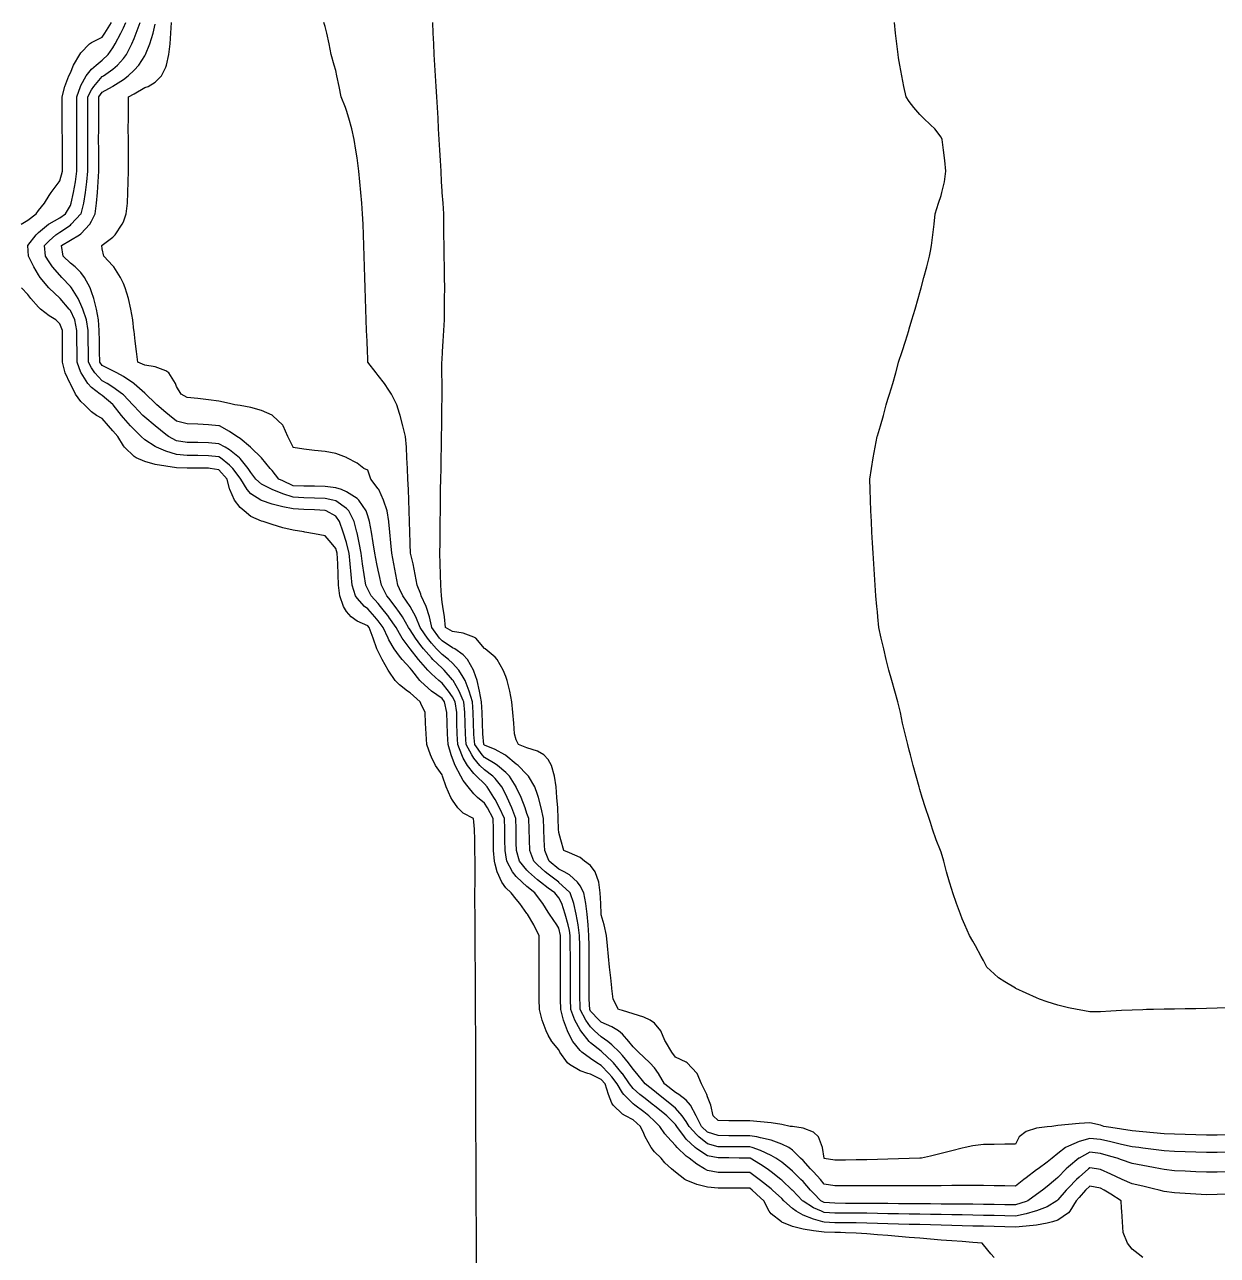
# Model space of a CAD drawing. Header units: inches. Extents: x -13671948.9 to -13671906.2, y 5686257.7 to 5686300.4.
# Drawn here: x -13671918.854 to -13671914.17, y 5686281.465 to 5686286.3 of the extents above; entities that cross this region are included whole.
import ezdxf

# ---------------------------------------------------------------- set-up
doc = ezdxf.new("R2010")
doc.units = ezdxf.units.IN
doc.header["$MEASUREMENT"] = 0

msp = doc.modelspace()

# ---------------------------------------------------------------- linework, layer by layer
for points in [[(-13671918.8678, 5686285.5159), (-13671918.8409, 5686285.5325), (-13671918.8084, 5686285.5576), (-13671918.7992, 5686285.5704), (-13671918.775, 5686285.5993), (-13671918.7575, 5686285.6291), (-13671918.7498, 5686285.6409), (-13671918.7182, 5686285.6826), (-13671918.7158, 5686285.686), (-13671918.7051, 5686285.7243), (-13671918.7052, 5686285.766), (-13671918.7054, 5686285.8077), (-13671918.7055, 5686285.8494), (-13671918.7057, 5686285.8911), (-13671918.7059, 5686285.9328), (-13671918.7061, 5686285.9745), (-13671918.7062, 5686286.0162), (-13671918.6958, 5686286.0579), (-13671918.6799, 5686286.0996), (-13671918.6741, 5686286.1108), (-13671918.6619, 5686286.1413), (-13671918.6371, 5686286.183), (-13671918.6324, 5686286.1901), (-13671918.5989, 5686286.2247), (-13671918.5907, 5686286.2304), (-13671918.549, 5686286.251), (-13671918.5386, 5686286.2664), (-13671918.5126, 5686286.3081)], [(-13671915.0465, 5686281.4563), (-13671915.0596, 5686281.4713), (-13671915.0882, 5686281.506), (-13671915.094, 5686281.513), (-13671915.1299, 5686281.5159), (-13671915.1716, 5686281.5189), (-13671915.2133, 5686281.5219), (-13671915.255, 5686281.5248), (-13671915.2967, 5686281.5284), (-13671915.3384, 5686281.532), (-13671915.3801, 5686281.5355), (-13671915.4218, 5686281.539), (-13671915.4635, 5686281.5426), (-13671915.5052, 5686281.5462), (-13671915.5469, 5686281.5497), (-13671915.5886, 5686281.552), (-13671915.6303, 5686281.5538), (-13671915.6499, 5686281.5547), (-13671915.672, 5686281.5551), (-13671915.7137, 5686281.5563), (-13671915.7554, 5686281.5612), (-13671915.7971, 5686281.5681), (-13671915.8387, 5686281.5787), (-13671915.8804, 5686281.5956), (-13671915.882, 5686281.5964), (-13671915.9221, 5686281.628), (-13671915.9299, 5686281.6381), (-13671915.951, 5686281.6798), (-13671915.9638, 5686281.6916), (-13671915.9963, 5686281.7215), (-13671916.0055, 5686281.7286), (-13671916.0472, 5686281.7292), (-13671916.0889, 5686281.7292), (-13671916.1306, 5686281.7292), (-13671916.1723, 5686281.7324), (-13671916.214, 5686281.7431), (-13671916.2557, 5686281.7601), (-13671916.2612, 5686281.7632), (-13671916.2974, 5686281.792), (-13671916.313, 5686281.8049), (-13671916.3391, 5686281.8288), (-13671916.3547, 5686281.8466), (-13671916.3808, 5686281.8714), (-13671916.3939, 5686281.8883), (-13671916.417, 5686281.93), (-13671916.4225, 5686281.9433), (-13671916.4346, 5686281.9717), (-13671916.4642, 5686281.9978), (-13671916.4945, 5686282.0134), (-13671916.5059, 5686282.0195), (-13671916.5427, 5686282.055), (-13671916.5476, 5686282.0632), (-13671916.5614, 5686282.0967), (-13671916.574, 5686282.1384), (-13671916.5893, 5686282.1562), (-13671916.631, 5686282.1772), (-13671916.6424, 5686282.1801), (-13671916.6727, 5686282.1904), (-13671916.7144, 5686282.2151), (-13671916.7221, 5686282.2218), (-13671916.7521, 5686282.2635), (-13671916.7561, 5686282.2722), (-13671916.7833, 5686282.3052), (-13671916.7978, 5686282.3298), (-13671916.8059, 5686282.3469), (-13671916.8213, 5686282.3886), (-13671916.8324, 5686282.4303), (-13671916.8331, 5686282.472), (-13671916.8332, 5686282.5137), (-13671916.8333, 5686282.5554), (-13671916.8334, 5686282.5971), (-13671916.8335, 5686282.6388), (-13671916.8336, 5686282.6805), (-13671916.8337, 5686282.7222), (-13671916.8395, 5686282.7333), (-13671916.8547, 5686282.7639), (-13671916.8794, 5686282.8056), (-13671916.8812, 5686282.8087), (-13671916.9093, 5686282.8473), (-13671916.9229, 5686282.865), (-13671916.9433, 5686282.889), (-13671916.9646, 5686282.9087), (-13671916.9802, 5686282.9307), (-13671916.9983, 5686282.9724), (-13671917.0063, 5686283.0014), (-13671917.009, 5686283.0141), (-13671917.0123, 5686283.0558), (-13671917.0126, 5686283.0975), (-13671917.0129, 5686283.1392), (-13671917.014, 5686283.1809), (-13671917.0366, 5686283.2226), (-13671917.0479, 5686283.2414), (-13671917.0757, 5686283.2642), (-13671917.0896, 5686283.2785), (-13671917.1121, 5686283.3059), (-13671917.1313, 5686283.3312), (-13671917.141, 5686283.3476), (-13671917.163, 5686283.3893), (-13671917.173, 5686283.4176), (-13671917.1782, 5686283.431), (-13671917.1911, 5686283.4727), (-13671917.1933, 5686283.5144), (-13671917.1942, 5686283.5561), (-13671917.1952, 5686283.5978), (-13671917.2046, 5686283.6395), (-13671917.2147, 5686283.6532), (-13671917.2564, 5686283.6811), (-13671917.2565, 5686283.6812), (-13671917.2981, 5686283.7193), (-13671917.3014, 5686283.7229), (-13671917.3335, 5686283.7646), (-13671917.3398, 5686283.7724), (-13671917.3711, 5686283.8063), (-13671917.3815, 5686283.819), (-13671917.4031, 5686283.848), (-13671917.4232, 5686283.8835), (-13671917.4262, 5686283.8897), (-13671917.4453, 5686283.9314), (-13671917.4649, 5686283.9578), (-13671917.4783, 5686283.9731), (-13671917.5066, 5686284.0046), (-13671917.5191, 5686284.0148), (-13671917.5483, 5686284.0473), (-13671917.5545, 5686284.0565), (-13671917.5676, 5686284.0982), (-13671917.5718, 5686284.1399), (-13671917.5757, 5686284.1816), (-13671917.5792, 5686284.2233), (-13671917.5899, 5686284.265), (-13671917.59, 5686284.2653), (-13671917.6025, 5686284.3067), (-13671917.6172, 5686284.3484), (-13671917.6317, 5686284.3693), (-13671917.6694, 5686284.3901), (-13671917.6734, 5686284.3913), (-13671917.7151, 5686284.3934), (-13671917.7568, 5686284.3956), (-13671917.7985, 5686284.3977), (-13671917.8402, 5686284.4062), (-13671917.8819, 5686284.4167), (-13671917.9236, 5686284.4303), (-13671917.9264, 5686284.4318), (-13671917.9653, 5686284.4565), (-13671917.9797, 5686284.4734), (-13671918.0045, 5686284.5151), (-13671918.007, 5686284.5188), (-13671918.0355, 5686284.5568), (-13671918.0487, 5686284.5699), (-13671918.0848, 5686284.5985), (-13671918.0904, 5686284.6022), (-13671918.1321, 5686284.6065), (-13671918.1738, 5686284.6071), (-13671918.2155, 5686284.6076), (-13671918.2571, 5686284.6112), (-13671918.2988, 5686284.6246), (-13671918.3354, 5686284.6402), (-13671918.3405, 5686284.643), (-13671918.3822, 5686284.6694), (-13671918.3961, 5686284.6819), (-13671918.4239, 5686284.7091), (-13671918.4373, 5686284.7236), (-13671918.4656, 5686284.7561), (-13671918.4733, 5686284.7653), (-13671918.506, 5686284.807), (-13671918.5073, 5686284.8083), (-13671918.549, 5686284.8433), (-13671918.5567, 5686284.8487), (-13671918.5907, 5686284.8749), (-13671918.605, 5686284.8904), (-13671918.6317, 5686284.9321), (-13671918.6324, 5686284.9337), (-13671918.6476, 5686284.9738), (-13671918.6478, 5686285.0155), (-13671918.648, 5686285.0572), (-13671918.6482, 5686285.0989), (-13671918.6567, 5686285.1406), (-13671918.6741, 5686285.1766), (-13671918.6788, 5686285.1823), (-13671918.7145, 5686285.224), (-13671918.7158, 5686285.2255), (-13671918.7575, 5686285.2649), (-13671918.7582, 5686285.2657), (-13671918.7921, 5686285.3074), (-13671918.7992, 5686285.3178), (-13671918.8179, 5686285.3491), (-13671918.8381, 5686285.3908), (-13671918.8408, 5686285.4325), (-13671918.8084, 5686285.4742), (-13671918.7992, 5686285.4836), (-13671918.7597, 5686285.5159), (-13671918.7575, 5686285.5173), (-13671918.7158, 5686285.5413), (-13671918.6929, 5686285.5576), (-13671918.6741, 5686285.5891), (-13671918.6703, 5686285.5993), (-13671918.662, 5686285.6409), (-13671918.6545, 5686285.6826), (-13671918.6489, 5686285.7243), (-13671918.6489, 5686285.766), (-13671918.649, 5686285.8077), (-13671918.649, 5686285.8494), (-13671918.6491, 5686285.8911), (-13671918.6491, 5686285.9328), (-13671918.6491, 5686285.9745), (-13671918.6491, 5686286.0162), (-13671918.6341, 5686286.0579), (-13671918.6324, 5686286.0618), (-13671918.6114, 5686286.0996), (-13671918.5907, 5686286.125), (-13671918.5727, 5686286.1413), (-13671918.549, 5686286.1607), (-13671918.526, 5686286.183), (-13671918.5073, 5686286.2097), (-13671918.4982, 5686286.2247), (-13671918.4757, 5686286.2664), (-13671918.4656, 5686286.2875), (-13671918.4565, 5686286.3081)], [(-13671914.4628, 5686281.4567), (-13671914.4805, 5686281.4713), (-13671914.5045, 5686281.4894), (-13671914.5231, 5686281.513), (-13671914.5402, 5686281.5547), (-13671914.5429, 5686281.5964), (-13671914.5454, 5686281.6381), (-13671914.5462, 5686281.651), (-13671914.5476, 5686281.6798), (-13671914.5879, 5686281.7054), (-13671914.6145, 5686281.7215), (-13671914.6295, 5686281.7289), (-13671914.6712, 5686281.7367), (-13671914.6872, 5686281.7215), (-13671914.7129, 5686281.6924), (-13671914.724, 5686281.6798), (-13671914.7493, 5686281.6381), (-13671914.7546, 5686281.6323), (-13671914.7963, 5686281.6032), (-13671914.8174, 5686281.5964), (-13671914.838, 5686281.591), (-13671914.8797, 5686281.5842), (-13671914.9214, 5686281.579), (-13671914.9631, 5686281.5752), (-13671915.0048, 5686281.5765), (-13671915.0465, 5686281.5779), (-13671915.0882, 5686281.5792), (-13671915.1299, 5686281.5803), (-13671915.1716, 5686281.5813), (-13671915.2133, 5686281.5823), (-13671915.255, 5686281.5832), (-13671915.2967, 5686281.5844), (-13671915.3384, 5686281.5856), (-13671915.3801, 5686281.5868), (-13671915.4218, 5686281.5879), (-13671915.4635, 5686281.5891), (-13671915.5052, 5686281.5903), (-13671915.5469, 5686281.5914), (-13671915.5886, 5686281.5921), (-13671915.6303, 5686281.5927), (-13671915.672, 5686281.5932), (-13671915.7137, 5686281.5951), (-13671915.7191, 5686281.5964), (-13671915.7554, 5686281.6067), (-13671915.7971, 5686281.6233), (-13671915.8236, 5686281.6381), (-13671915.8387, 5686281.6488), (-13671915.8721, 5686281.6798), (-13671915.8804, 5686281.6879), (-13671915.9168, 5686281.7215), (-13671915.9221, 5686281.726), (-13671915.9638, 5686281.7595), (-13671915.9687, 5686281.7632), (-13671916.0055, 5686281.79), (-13671916.0472, 5686281.7906), (-13671916.0889, 5686281.7908), (-13671916.1306, 5686281.7909), (-13671916.1723, 5686281.7989), (-13671916.1835, 5686281.8049), (-13671916.214, 5686281.8226), (-13671916.2441, 5686281.8466), (-13671916.2557, 5686281.855), (-13671916.291, 5686281.8883), (-13671916.2974, 5686281.896), (-13671916.3298, 5686281.93), (-13671916.3391, 5686281.9424), (-13671916.3591, 5686281.9717), (-13671916.3808, 5686281.9924), (-13671916.402, 5686282.0134), (-13671916.4225, 5686282.0295), (-13671916.4571, 5686282.055), (-13671916.4642, 5686282.0606), (-13671916.5013, 5686282.0967), (-13671916.5059, 5686282.1031), (-13671916.5264, 5686282.1384), (-13671916.5476, 5686282.1662), (-13671916.5594, 5686282.1801), (-13671916.5893, 5686282.2114), (-13671916.6064, 5686282.2218), (-13671916.631, 5686282.2385), (-13671916.6656, 5686282.2635), (-13671916.6727, 5686282.2703), (-13671916.7006, 5686282.3052), (-13671916.7144, 5686282.33), (-13671916.7223, 5686282.3469), (-13671916.7374, 5686282.3886), (-13671916.7483, 5686282.4303), (-13671916.749, 5686282.472), (-13671916.749, 5686282.5137), (-13671916.7491, 5686282.5554), (-13671916.7491, 5686282.5971), (-13671916.7492, 5686282.6388), (-13671916.7492, 5686282.6805), (-13671916.7493, 5686282.7222), (-13671916.7561, 5686282.7501), (-13671916.764, 5686282.7639), (-13671916.7929, 5686282.8056), (-13671916.7978, 5686282.8131), (-13671916.8192, 5686282.8473), (-13671916.8395, 5686282.8745), (-13671916.8497, 5686282.889), (-13671916.8812, 5686282.9148), (-13671916.9001, 5686282.9307), (-13671916.9229, 5686282.954), (-13671916.9373, 5686282.9724), (-13671916.9604, 5686283.0141), (-13671916.9646, 5686283.0384), (-13671916.9673, 5686283.0558), (-13671916.9678, 5686283.0975), (-13671916.9684, 5686283.1392), (-13671916.9696, 5686283.1809), (-13671916.9886, 5686283.2226), (-13671917.0063, 5686283.2562), (-13671917.0109, 5686283.2642), (-13671917.0374, 5686283.3059), (-13671917.0479, 5686283.3173), (-13671917.0788, 5686283.3476), (-13671917.0896, 5686283.3582), (-13671917.1146, 5686283.3893), (-13671917.1313, 5686283.4183), (-13671917.1374, 5686283.431), (-13671917.1531, 5686283.4727), (-13671917.1554, 5686283.5144), (-13671917.1562, 5686283.5561), (-13671917.157, 5686283.5978), (-13671917.1632, 5686283.6395), (-13671917.173, 5686283.6591), (-13671917.1889, 5686283.6812), (-13671917.2147, 5686283.7131), (-13671917.2269, 5686283.7229), (-13671917.2564, 5686283.7503), (-13671917.2697, 5686283.7646), (-13671917.2981, 5686283.7953), (-13671917.3072, 5686283.8063), (-13671917.3398, 5686283.848), (-13671917.3398, 5686283.8481), (-13671917.3705, 5686283.8897), (-13671917.3815, 5686283.9077), (-13671917.3951, 5686283.9314), (-13671917.4232, 5686283.9728), (-13671917.4234, 5686283.9731), (-13671917.4558, 5686284.0148), (-13671917.4649, 5686284.0255), (-13671917.4931, 5686284.0565), (-13671917.5066, 5686284.0822), (-13671917.5139, 5686284.0982), (-13671917.5207, 5686284.1399), (-13671917.5269, 5686284.1816), (-13671917.5326, 5686284.2233), (-13671917.5401, 5686284.265), (-13671917.5483, 5686284.3043), (-13671917.5488, 5686284.3067), (-13671917.559, 5686284.3484), (-13671917.5804, 5686284.3901), (-13671917.59, 5686284.3993), (-13671917.6317, 5686284.4289), (-13671917.6435, 5686284.4318), (-13671917.6734, 5686284.4384), (-13671917.7151, 5686284.44), (-13671917.7568, 5686284.4416), (-13671917.7985, 5686284.4433), (-13671917.8402, 5686284.4568), (-13671917.8816, 5686284.4734), (-13671917.8819, 5686284.4736), (-13671917.9236, 5686284.4951), (-13671917.9459, 5686284.5151), (-13671917.9653, 5686284.5407), (-13671917.9755, 5686284.5568), (-13671918.007, 5686284.5958), (-13671918.0097, 5686284.5985), (-13671918.0487, 5686284.6295), (-13671918.0668, 5686284.6402), (-13671918.0904, 5686284.6533), (-13671918.1321, 5686284.657), (-13671918.1738, 5686284.658), (-13671918.2155, 5686284.659), (-13671918.2571, 5686284.6651), (-13671918.2892, 5686284.6819), (-13671918.2988, 5686284.6896), (-13671918.3405, 5686284.7235), (-13671918.3407, 5686284.7236), (-13671918.3822, 5686284.7581), (-13671918.3894, 5686284.7653), (-13671918.4239, 5686284.8019), (-13671918.4282, 5686284.807), (-13671918.4656, 5686284.8454), (-13671918.4693, 5686284.8487), (-13671918.5073, 5686284.8764), (-13671918.5296, 5686284.8904), (-13671918.549, 5686284.9015), (-13671918.5778, 5686284.9321), (-13671918.5907, 5686284.9516), (-13671918.6029, 5686284.9738), (-13671918.6034, 5686285.0155), (-13671918.6038, 5686285.0572), (-13671918.6043, 5686285.0989), (-13671918.6103, 5686285.1406), (-13671918.6245, 5686285.1823), (-13671918.6324, 5686285.2014), (-13671918.6432, 5686285.224), (-13671918.669, 5686285.2657), (-13671918.6741, 5686285.2721), (-13671918.7076, 5686285.3074), (-13671918.7158, 5686285.3156), (-13671918.744, 5686285.3491), (-13671918.7575, 5686285.3679), (-13671918.7722, 5686285.3908), (-13671918.7759, 5686285.4325), (-13671918.7575, 5686285.4512), (-13671918.7305, 5686285.4742), (-13671918.7158, 5686285.4848), (-13671918.6741, 5686285.5128), (-13671918.6703, 5686285.5159), (-13671918.6324, 5686285.5571), (-13671918.6321, 5686285.5576), (-13671918.6206, 5686285.5993), (-13671918.6149, 5686285.6409), (-13671918.6098, 5686285.6826), (-13671918.6059, 5686285.7243), (-13671918.6059, 5686285.766), (-13671918.606, 5686285.8077), (-13671918.606, 5686285.8494), (-13671918.606, 5686285.8911), (-13671918.6059, 5686285.9328), (-13671918.6059, 5686285.9745), (-13671918.6057, 5686286.0162), (-13671918.5907, 5686286.0441), (-13671918.5818, 5686286.0579), (-13671918.549, 5686286.0962), (-13671918.5439, 5686286.0996), (-13671918.5073, 5686286.1259), (-13671918.4885, 5686286.1413), (-13671918.4656, 5686286.1674), (-13671918.4537, 5686286.183), (-13671918.4331, 5686286.2247), (-13671918.4239, 5686286.2459), (-13671918.4154, 5686286.2664), (-13671918.4002, 5686286.3081)], [(-13671914.1292, 5686281.7932), (-13671914.1709, 5686281.7924), (-13671914.2126, 5686281.7915), (-13671914.2543, 5686281.7934), (-13671914.296, 5686281.7955), (-13671914.3377, 5686281.7975), (-13671914.3794, 5686281.802), (-13671914.3929, 5686281.8049), (-13671914.4211, 5686281.8102), (-13671914.4628, 5686281.8179), (-13671914.5045, 5686281.8254), (-13671914.5462, 5686281.84), (-13671914.5634, 5686281.8466), (-13671914.5879, 5686281.8538), (-13671914.6295, 5686281.8653), (-13671914.6712, 5686281.8699), (-13671914.7129, 5686281.8473), (-13671914.7141, 5686281.8466), (-13671914.7546, 5686281.813), (-13671914.7633, 5686281.8049), (-13671914.7963, 5686281.7713), (-13671914.8061, 5686281.7632), (-13671914.838, 5686281.7352), (-13671914.8561, 5686281.7215), (-13671914.8797, 5686281.7047), (-13671914.9148, 5686281.6798), (-13671914.9214, 5686281.6771), (-13671914.9631, 5686281.6632), (-13671915.0048, 5686281.6639), (-13671915.0465, 5686281.6646), (-13671915.0882, 5686281.6652), (-13671915.1299, 5686281.6657), (-13671915.1716, 5686281.666), (-13671915.2133, 5686281.6662), (-13671915.255, 5686281.6665), (-13671915.2967, 5686281.6669), (-13671915.3384, 5686281.6673), (-13671915.3801, 5686281.6676), (-13671915.4218, 5686281.668), (-13671915.4635, 5686281.6684), (-13671915.5052, 5686281.6687), (-13671915.5469, 5686281.6691), (-13671915.5886, 5686281.6693), (-13671915.6303, 5686281.6693), (-13671915.672, 5686281.6694), (-13671915.7137, 5686281.6725), (-13671915.7271, 5686281.6798), (-13671915.7554, 5686281.7093), (-13671915.7671, 5686281.7215), (-13671915.7971, 5686281.7545), (-13671915.8054, 5686281.7632), (-13671915.8387, 5686281.7957), (-13671915.8493, 5686281.8049), (-13671915.8804, 5686281.8306), (-13671915.9033, 5686281.8466), (-13671915.9221, 5686281.8576), (-13671915.9638, 5686281.8767), (-13671915.997, 5686281.8883), (-13671916.0055, 5686281.8908), (-13671916.0472, 5686281.8912), (-13671916.0889, 5686281.8914), (-13671916.1306, 5686281.8915), (-13671916.1723, 5686281.9029), (-13671916.2057, 5686281.93), (-13671916.214, 5686281.9379), (-13671916.2439, 5686281.9717), (-13671916.2557, 5686281.9907), (-13671916.2713, 5686282.0134), (-13671916.2974, 5686282.0429), (-13671916.3117, 5686282.055), (-13671916.3391, 5686282.0769), (-13671916.3646, 5686282.0967), (-13671916.3808, 5686282.1099), (-13671916.4173, 5686282.1384), (-13671916.4225, 5686282.1452), (-13671916.4494, 5686282.1801), (-13671916.4642, 5686282.1963), (-13671916.4823, 5686282.2218), (-13671916.5059, 5686282.2503), (-13671916.5183, 5686282.2635), (-13671916.5476, 5686282.2925), (-13671916.5633, 5686282.3052), (-13671916.5893, 5686282.3234), (-13671916.6154, 5686282.3469), (-13671916.631, 5686282.3622), (-13671916.6494, 5686282.3886), (-13671916.6719, 5686282.4303), (-13671916.6727, 5686282.4535), (-13671916.6733, 5686282.472), (-13671916.6734, 5686282.5137), (-13671916.6736, 5686282.5554), (-13671916.6738, 5686282.5971), (-13671916.674, 5686282.6388), (-13671916.6741, 5686282.6805), (-13671916.6743, 5686282.7222), (-13671916.6796, 5686282.7639), (-13671916.6874, 5686282.8056), (-13671916.6968, 5686282.8473), (-13671916.7119, 5686282.889), (-13671916.7144, 5686282.8921), (-13671916.7561, 5686282.9305), (-13671916.7563, 5686282.9307), (-13671916.7978, 5686282.9627), (-13671916.8092, 5686282.9724), (-13671916.8395, 5686282.9999), (-13671916.8539, 5686283.0141), (-13671916.87, 5686283.0558), (-13671916.8712, 5686283.0975), (-13671916.8725, 5686283.1392), (-13671916.8742, 5686283.1809), (-13671916.8812, 5686283.201), (-13671916.8882, 5686283.2226), (-13671916.9039, 5686283.2642), (-13671916.9229, 5686283.305), (-13671916.9233, 5686283.3059), (-13671916.9499, 5686283.3476), (-13671916.9646, 5686283.3625), (-13671916.9966, 5686283.3893), (-13671917.0063, 5686283.3962), (-13671917.0479, 5686283.4209), (-13671917.0567, 5686283.431), (-13671917.086, 5686283.4727), (-13671917.0896, 5686283.5119), (-13671917.0899, 5686283.5144), (-13671917.0908, 5686283.5561), (-13671917.0917, 5686283.5978), (-13671917.0953, 5686283.6395), (-13671917.1075, 5686283.6812), (-13671917.1241, 5686283.7229), (-13671917.1313, 5686283.7372), (-13671917.1483, 5686283.7646), (-13671917.173, 5686283.7916), (-13671917.1891, 5686283.8063), (-13671917.2147, 5686283.8262), (-13671917.2361, 5686283.848), (-13671917.2564, 5686283.8708), (-13671917.2719, 5686283.8897), (-13671917.2981, 5686283.9282), (-13671917.3002, 5686283.9314), (-13671917.3169, 5686283.9731), (-13671917.3398, 5686284.0142), (-13671917.3402, 5686284.0148), (-13671917.3691, 5686284.0565), (-13671917.3815, 5686284.0839), (-13671917.3879, 5686284.0982), (-13671917.3955, 5686284.1399), (-13671917.4033, 5686284.1816), (-13671917.4115, 5686284.2233), (-13671917.4152, 5686284.265), (-13671917.4191, 5686284.3067), (-13671917.4232, 5686284.3471), (-13671917.4234, 5686284.3484), (-13671917.4306, 5686284.3901), (-13671917.4444, 5686284.4318), (-13671917.4632, 5686284.4734), (-13671917.4649, 5686284.4765), (-13671917.4946, 5686284.5151), (-13671917.5066, 5686284.5497), (-13671917.5214, 5686284.5568), (-13671917.5483, 5686284.577), (-13671917.5885, 5686284.5985), (-13671917.59, 5686284.5992), (-13671917.6317, 5686284.6148), (-13671917.6734, 5686284.6227), (-13671917.7151, 5686284.6275), (-13671917.7568, 5686284.6321), (-13671917.7985, 5686284.6383), (-13671917.7993, 5686284.6402), (-13671917.8197, 5686284.6819), (-13671917.8381, 5686284.7236), (-13671917.8402, 5686284.7269), (-13671917.8804, 5686284.7653), (-13671917.8819, 5686284.7662), (-13671917.9236, 5686284.7838), (-13671917.9653, 5686284.796), (-13671918.007, 5686284.8043), (-13671918.0283, 5686284.807), (-13671918.0487, 5686284.8123), (-13671918.0904, 5686284.8205), (-13671918.1321, 5686284.8259), (-13671918.1738, 5686284.8309), (-13671918.2155, 5686284.8358), (-13671918.2385, 5686284.8487), (-13671918.2571, 5686284.8788), (-13671918.2606, 5686284.8904), (-13671918.2878, 5686284.9321), (-13671918.2988, 5686284.94), (-13671918.3405, 5686284.9554), (-13671918.3822, 5686284.9623), (-13671918.4088, 5686284.9738), (-13671918.414, 5686285.0155), (-13671918.4192, 5686285.0572), (-13671918.4239, 5686285.0955), (-13671918.4242, 5686285.0989), (-13671918.4292, 5686285.1406), (-13671918.4366, 5686285.1823), (-13671918.4462, 5686285.224), (-13671918.4591, 5686285.2657), (-13671918.4656, 5686285.2832), (-13671918.4766, 5686285.3074), (-13671918.5039, 5686285.3491), (-13671918.5073, 5686285.353), (-13671918.5421, 5686285.3908), (-13671918.549, 5686285.42), (-13671918.5502, 5686285.4325), (-13671918.549, 5686285.4339), (-13671918.5073, 5686285.4652), (-13671918.498, 5686285.4742), (-13671918.47, 5686285.5159), (-13671918.4656, 5686285.5257), (-13671918.4546, 5686285.5576), (-13671918.4502, 5686285.5993), (-13671918.4483, 5686285.6409), (-13671918.4465, 5686285.6826), (-13671918.4453, 5686285.7243), (-13671918.4456, 5686285.766), (-13671918.446, 5686285.8077), (-13671918.4464, 5686285.8494), (-13671918.4465, 5686285.8911), (-13671918.4464, 5686285.9328), (-13671918.4464, 5686285.9745), (-13671918.4455, 5686286.0162), (-13671918.4239, 5686286.0281), (-13671918.3822, 5686286.0527), (-13671918.369, 5686286.0579), (-13671918.3405, 5686286.0743), (-13671918.3162, 5686286.0996), (-13671918.2988, 5686286.1334), (-13671918.296, 5686286.1413), (-13671918.287, 5686286.183), (-13671918.2827, 5686286.2247), (-13671918.2795, 5686286.2664), (-13671918.2769, 5686286.3081)], [(-13671914.1292, 5686281.87), (-13671914.1709, 5686281.8696), (-13671914.2126, 5686281.8691), (-13671914.2543, 5686281.8704), (-13671914.296, 5686281.8718), (-13671914.3377, 5686281.8731), (-13671914.3794, 5686281.876), (-13671914.4211, 5686281.8814), (-13671914.4628, 5686281.8865), (-13671914.4778, 5686281.8883), (-13671914.5045, 5686281.8914), (-13671914.5462, 5686281.9008), (-13671914.5879, 5686281.9106), (-13671914.6295, 5686281.9195), (-13671914.6712, 5686281.924), (-13671914.7129, 5686281.9122), (-13671914.7546, 5686281.8946), (-13671914.7658, 5686281.8883), (-13671914.7963, 5686281.8651), (-13671914.8185, 5686281.8466), (-13671914.838, 5686281.831), (-13671914.8733, 5686281.8049), (-13671914.8797, 5686281.8004), (-13671914.9214, 5686281.7695), (-13671914.9299, 5686281.7632), (-13671914.9631, 5686281.7372), (-13671915.0048, 5686281.7378), (-13671915.0465, 5686281.7385), (-13671915.0882, 5686281.7391), (-13671915.1299, 5686281.7394), (-13671915.1716, 5686281.7391), (-13671915.2133, 5686281.7389), (-13671915.255, 5686281.7387), (-13671915.2967, 5686281.7386), (-13671915.3384, 5686281.7385), (-13671915.3801, 5686281.7385), (-13671915.4218, 5686281.7384), (-13671915.4635, 5686281.7384), (-13671915.5052, 5686281.7384), (-13671915.5469, 5686281.7384), (-13671915.5886, 5686281.7382), (-13671915.6303, 5686281.738), (-13671915.672, 5686281.7378), (-13671915.7137, 5686281.7449), (-13671915.729, 5686281.7632), (-13671915.7554, 5686281.7925), (-13671915.7673, 5686281.8049), (-13671915.7971, 5686281.8373), (-13671915.8068, 5686281.8466), (-13671915.8387, 5686281.8785), (-13671915.8534, 5686281.8883), (-13671915.8804, 5686281.9022), (-13671915.9221, 5686281.9169), (-13671915.9638, 5686281.9271), (-13671915.9779, 5686281.93), (-13671916.0055, 5686281.9348), (-13671916.0472, 5686281.935), (-13671916.0889, 5686281.9352), (-13671916.1306, 5686281.9354), (-13671916.1723, 5686281.9494), (-13671916.1955, 5686281.9717), (-13671916.214, 5686282.0078), (-13671916.2172, 5686282.0134), (-13671916.2393, 5686282.055), (-13671916.2557, 5686282.0745), (-13671916.2842, 5686282.0967), (-13671916.2974, 5686282.1047), (-13671916.3391, 5686282.1369), (-13671916.3411, 5686282.1384), (-13671916.3651, 5686282.1801), (-13671916.3808, 5686282.2016), (-13671916.3986, 5686282.2218), (-13671916.4225, 5686282.2442), (-13671916.4434, 5686282.2635), (-13671916.4642, 5686282.2839), (-13671916.481, 5686282.3052), (-13671916.5059, 5686282.3336), (-13671916.522, 5686282.3469), (-13671916.5476, 5686282.3629), (-13671916.5893, 5686282.3808), (-13671916.5973, 5686282.3886), (-13671916.631, 5686282.4243), (-13671916.6346, 5686282.4303), (-13671916.6363, 5686282.472), (-13671916.6365, 5686282.5137), (-13671916.6367, 5686282.5554), (-13671916.637, 5686282.5971), (-13671916.6372, 5686282.6388), (-13671916.6374, 5686282.6805), (-13671916.6376, 5686282.7222), (-13671916.6406, 5686282.7639), (-13671916.6449, 5686282.8056), (-13671916.6501, 5686282.8473), (-13671916.6584, 5686282.889), (-13671916.6727, 5686282.9166), (-13671916.6827, 5686282.9307), (-13671916.7144, 5686282.9597), (-13671916.7353, 5686282.9724), (-13671916.7561, 5686282.982), (-13671916.7936, 5686283.0141), (-13671916.7978, 5686283.0235), (-13671916.8115, 5686283.0558), (-13671916.8131, 5686283.0975), (-13671916.8146, 5686283.1392), (-13671916.8163, 5686283.1809), (-13671916.825, 5686283.2226), (-13671916.8358, 5686283.2642), (-13671916.8395, 5686283.2762), (-13671916.8499, 5686283.3059), (-13671916.875, 5686283.3476), (-13671916.8812, 5686283.3539), (-13671916.9159, 5686283.3893), (-13671916.9229, 5686283.3948), (-13671916.9646, 5686283.4287), (-13671916.9681, 5686283.431), (-13671917.0063, 5686283.4522), (-13671917.0479, 5686283.4694), (-13671917.0504, 5686283.4727), (-13671917.0549, 5686283.5144), (-13671917.0559, 5686283.5561), (-13671917.057, 5686283.5978), (-13671917.0595, 5686283.6395), (-13671917.0669, 5686283.6812), (-13671917.0769, 5686283.7229), (-13671917.0896, 5686283.7602), (-13671917.0914, 5686283.7646), (-13671917.1152, 5686283.8063), (-13671917.1313, 5686283.824), (-13671917.1646, 5686283.848), (-13671917.173, 5686283.8524), (-13671917.2147, 5686283.879), (-13671917.2244, 5686283.8897), (-13671917.255, 5686283.9314), (-13671917.2564, 5686283.9388), (-13671917.2641, 5686283.9731), (-13671917.2769, 5686284.0148), (-13671917.2961, 5686284.0565), (-13671917.2981, 5686284.0625), (-13671917.3119, 5686284.0982), (-13671917.3195, 5686284.1399), (-13671917.3283, 5686284.1816), (-13671917.3385, 5686284.2233), (-13671917.3398, 5686284.2596), (-13671917.34, 5686284.265), (-13671917.3409, 5686284.3067), (-13671917.3418, 5686284.3484), (-13671917.343, 5686284.3901), (-13671917.3443, 5686284.4318), (-13671917.3462, 5686284.4734), (-13671917.3486, 5686284.5151), (-13671917.3505, 5686284.5568), (-13671917.3522, 5686284.5985), (-13671917.354, 5686284.6402), (-13671917.3577, 5686284.6819), (-13671917.3681, 5686284.7236), (-13671917.3796, 5686284.7653), (-13671917.3815, 5686284.772), (-13671917.3926, 5686284.807), (-13671917.4134, 5686284.8487), (-13671917.4232, 5686284.8643), (-13671917.4409, 5686284.8904), (-13671917.4649, 5686284.9224), (-13671917.4729, 5686284.9321), (-13671917.5059, 5686284.9738), (-13671917.5066, 5686284.9905), (-13671917.5075, 5686285.0155), (-13671917.5091, 5686285.0572), (-13671917.5108, 5686285.0989), (-13671917.5123, 5686285.1406), (-13671917.5135, 5686285.1823), (-13671917.5148, 5686285.224), (-13671917.5162, 5686285.2657), (-13671917.5173, 5686285.3074), (-13671917.5185, 5686285.3491), (-13671917.5197, 5686285.3908), (-13671917.5211, 5686285.4325), (-13671917.523, 5686285.4742), (-13671917.5249, 5686285.5159), (-13671917.527, 5686285.5576), (-13671917.5299, 5686285.5993), (-13671917.5333, 5686285.6409), (-13671917.537, 5686285.6826), (-13671917.5412, 5686285.7243), (-13671917.5467, 5686285.766), (-13671917.5483, 5686285.7774), (-13671917.5529, 5686285.8077), (-13671917.5597, 5686285.8494), (-13671917.5687, 5686285.8911), (-13671917.5802, 5686285.9328), (-13671917.59, 5686285.9636), (-13671917.5938, 5686285.9745), (-13671917.6101, 5686286.0162), (-13671917.6182, 5686286.0579), (-13671917.6271, 5686286.0996), (-13671917.6317, 5686286.1198), (-13671917.6383, 5686286.1413), (-13671917.6493, 5686286.183), (-13671917.6576, 5686286.2247), (-13671917.6669, 5686286.2664), (-13671917.6734, 5686286.2928), (-13671917.6791, 5686286.3081)], [(-13671914.1292, 5686281.9379), (-13671914.1709, 5686281.9378), (-13671914.2126, 5686281.9377), (-13671914.2543, 5686281.9387), (-13671914.296, 5686281.9397), (-13671914.3377, 5686281.9407), (-13671914.3794, 5686281.9427), (-13671914.4211, 5686281.9465), (-13671914.4628, 5686281.9502), (-13671914.5045, 5686281.9536), (-13671914.5462, 5686281.9603), (-13671914.5879, 5686281.9673), (-13671914.6161, 5686281.9717), (-13671914.6295, 5686281.9762), (-13671914.6712, 5686281.986), (-13671914.7129, 5686281.9832), (-13671914.7546, 5686281.9796), (-13671914.7963, 5686281.9747), (-13671914.82, 5686281.9717), (-13671914.838, 5686281.9699), (-13671914.8797, 5686281.9641), (-13671914.9214, 5686281.9513), (-13671914.9487, 5686281.93), (-13671914.9631, 5686281.9019), (-13671915.0048, 5686281.9015), (-13671915.0465, 5686281.9011), (-13671915.0882, 5686281.9006), (-13671915.1299, 5686281.8957), (-13671915.1605, 5686281.8883), (-13671915.1716, 5686281.8856), (-13671915.2133, 5686281.8753), (-13671915.255, 5686281.8648), (-13671915.2967, 5686281.855), (-13671915.3319, 5686281.8466), (-13671915.3384, 5686281.8464), (-13671915.3801, 5686281.8451), (-13671915.4218, 5686281.8439), (-13671915.4635, 5686281.8428), (-13671915.5052, 5686281.8418), (-13671915.5469, 5686281.8407), (-13671915.5886, 5686281.8399), (-13671915.6303, 5686281.8391), (-13671915.672, 5686281.8384), (-13671915.7137, 5686281.8457), (-13671915.7143, 5686281.8466), (-13671915.7207, 5686281.8883), (-13671915.7365, 5686281.93), (-13671915.7554, 5686281.9487), (-13671915.7971, 5686281.9645), (-13671915.8387, 5686281.9708), (-13671915.8478, 5686281.9717), (-13671915.8804, 5686281.9789), (-13671915.9221, 5686281.9851), (-13671915.9638, 5686281.9896), (-13671916.0055, 5686281.9929), (-13671916.0472, 5686281.9935), (-13671916.0889, 5686281.994), (-13671916.1306, 5686281.9945), (-13671916.1496, 5686282.0134), (-13671916.159, 5686282.055), (-13671916.1723, 5686282.0876), (-13671916.1746, 5686282.0967), (-13671916.1953, 5686282.1384), (-13671916.2133, 5686282.1801), (-13671916.214, 5686282.1813), (-13671916.2523, 5686282.2218), (-13671916.2557, 5686282.2241), (-13671916.2974, 5686282.2433), (-13671916.3122, 5686282.2635), (-13671916.3377, 5686282.3052), (-13671916.3391, 5686282.3093), (-13671916.3549, 5686282.3469), (-13671916.3808, 5686282.3776), (-13671916.3969, 5686282.3886), (-13671916.4225, 5686282.4002), (-13671916.4642, 5686282.4145), (-13671916.5059, 5686282.4274), (-13671916.5211, 5686282.4303), (-13671916.5422, 5686282.472), (-13671916.5473, 5686282.5137), (-13671916.5476, 5686282.5161), (-13671916.5523, 5686282.5554), (-13671916.5569, 5686282.5971), (-13671916.5611, 5686282.6388), (-13671916.5651, 5686282.6805), (-13671916.5691, 5686282.7222), (-13671916.5784, 5686282.7639), (-13671916.5893, 5686282.8029), (-13671916.5894, 5686282.8056), (-13671916.5909, 5686282.8473), (-13671916.5932, 5686282.889), (-13671916.5993, 5686282.9307), (-13671916.6127, 5686282.9724), (-13671916.631, 5686282.9962), (-13671916.6555, 5686283.0141), (-13671916.6727, 5686283.0282), (-13671916.7144, 5686283.0463), (-13671916.7365, 5686283.0558), (-13671916.7478, 5686283.0975), (-13671916.7561, 5686283.1261), (-13671916.7566, 5686283.1392), (-13671916.7583, 5686283.1809), (-13671916.7605, 5686283.2226), (-13671916.7632, 5686283.2642), (-13671916.7668, 5686283.3059), (-13671916.7726, 5686283.3476), (-13671916.785, 5686283.3893), (-13671916.7978, 5686283.4125), (-13671916.8153, 5686283.431), (-13671916.8395, 5686283.4454), (-13671916.8812, 5686283.4584), (-13671916.9143, 5686283.4727), (-13671916.9229, 5686283.4906), (-13671916.9298, 5686283.5144), (-13671916.9332, 5686283.5561), (-13671916.9367, 5686283.5978), (-13671916.9411, 5686283.6395), (-13671916.9488, 5686283.6812), (-13671916.9593, 5686283.7229), (-13671916.9646, 5686283.7393), (-13671916.9744, 5686283.7646), (-13671916.9986, 5686283.8063), (-13671917.0063, 5686283.8156), (-13671917.0455, 5686283.848), (-13671917.0479, 5686283.8495), (-13671917.0819, 5686283.8897), (-13671917.0896, 5686283.8944), (-13671917.1313, 5686283.9095), (-13671917.173, 5686283.9165), (-13671917.2007, 5686283.9314), (-13671917.2052, 5686283.9731), (-13671917.2114, 5686284.0148), (-13671917.2147, 5686284.0317), (-13671917.2169, 5686284.0565), (-13671917.2194, 5686284.0982), (-13671917.2203, 5686284.1399), (-13671917.2214, 5686284.1816), (-13671917.2226, 5686284.2233), (-13671917.2223, 5686284.265), (-13671917.2219, 5686284.3067), (-13671917.2215, 5686284.3484), (-13671917.2211, 5686284.3901), (-13671917.2205, 5686284.4318), (-13671917.22, 5686284.4734), (-13671917.2194, 5686284.5151), (-13671917.2186, 5686284.5568), (-13671917.2177, 5686284.5985), (-13671917.2169, 5686284.6402), (-13671917.2161, 5686284.6819), (-13671917.2157, 5686284.7236), (-13671917.2153, 5686284.7653), (-13671917.2148, 5686284.807), (-13671917.2147, 5686284.8223), (-13671917.2145, 5686284.8487), (-13671917.2147, 5686284.8867), (-13671917.2147, 5686284.8904), (-13671917.2149, 5686284.9321), (-13671917.215, 5686284.9738), (-13671917.2147, 5686284.9827), (-13671917.2126, 5686285.0155), (-13671917.2099, 5686285.0572), (-13671917.2071, 5686285.0989), (-13671917.2055, 5686285.1406), (-13671917.205, 5686285.1823), (-13671917.2045, 5686285.224), (-13671917.204, 5686285.2657), (-13671917.2046, 5686285.3074), (-13671917.2054, 5686285.3491), (-13671917.2061, 5686285.3908), (-13671917.2067, 5686285.4325), (-13671917.2069, 5686285.4742), (-13671917.207, 5686285.5159), (-13671917.2072, 5686285.5576), (-13671917.2103, 5686285.5993), (-13671917.2142, 5686285.6409), (-13671917.2147, 5686285.6467), (-13671917.2163, 5686285.6826), (-13671917.2182, 5686285.7243), (-13671917.2206, 5686285.766), (-13671917.223, 5686285.8077), (-13671917.2254, 5686285.8494), (-13671917.2279, 5686285.8911), (-13671917.2304, 5686285.9328), (-13671917.2329, 5686285.9745), (-13671917.2354, 5686286.0162), (-13671917.2379, 5686286.0579), (-13671917.2403, 5686286.0996), (-13671917.2427, 5686286.1413), (-13671917.2449, 5686286.183), (-13671917.2469, 5686286.2247), (-13671917.2488, 5686286.2664), (-13671917.2508, 5686286.3081)], [(-13671914.4478, 5686282.4303), (-13671914.4628, 5686282.4298), (-13671914.5045, 5686282.4285), (-13671914.5462, 5686282.4266), (-13671914.5879, 5686282.4243), (-13671914.6295, 5686282.4219), (-13671914.6712, 5686282.4214), (-13671914.7129, 5686282.429), (-13671914.72, 5686282.4303), (-13671914.7546, 5686282.4376), (-13671914.7963, 5686282.4473), (-13671914.838, 5686282.4606), (-13671914.8682, 5686282.472), (-13671914.8797, 5686282.4767), (-13671914.9214, 5686282.4946), (-13671914.9612, 5686282.5137), (-13671914.9631, 5686282.5147), (-13671915.0048, 5686282.5397), (-13671915.029, 5686282.5554), (-13671915.0465, 5686282.5708), (-13671915.0749, 5686282.5971), (-13671915.0882, 5686282.6229), (-13671915.0972, 5686282.6388), (-13671915.1198, 5686282.6805), (-13671915.1299, 5686282.6997), (-13671915.143, 5686282.7222), (-13671915.1622, 5686282.7639), (-13671915.1716, 5686282.7869), (-13671915.179, 5686282.8056), (-13671915.1946, 5686282.8473), (-13671915.209, 5686282.889), (-13671915.2133, 5686282.9026), (-13671915.2218, 5686282.9307), (-13671915.2336, 5686282.9724), (-13671915.2443, 5686283.0141), (-13671915.255, 5686283.0487), (-13671915.2577, 5686283.0558), (-13671915.2742, 5686283.0975), (-13671915.2885, 5686283.1392), (-13671915.2967, 5686283.1656), (-13671915.3013, 5686283.1809), (-13671915.3163, 5686283.2226), (-13671915.3296, 5686283.2642), (-13671915.3384, 5686283.2948), (-13671915.3414, 5686283.3059), (-13671915.3532, 5686283.3476), (-13671915.3649, 5686283.3893), (-13671915.3756, 5686283.431), (-13671915.3801, 5686283.4496), (-13671915.3857, 5686283.4727), (-13671915.3961, 5686283.5144), (-13671915.4058, 5686283.5561), (-13671915.4148, 5686283.5978), (-13671915.4218, 5686283.6286), (-13671915.4244, 5686283.6395), (-13671915.4366, 5686283.6812), (-13671915.4484, 5686283.7229), (-13671915.4596, 5686283.7646), (-13671915.4635, 5686283.7799), (-13671915.4701, 5686283.8063), (-13671915.4802, 5686283.848), (-13671915.4902, 5686283.8897), (-13671915.4992, 5686283.9314), (-13671915.5032, 5686283.9731), (-13671915.5052, 5686283.9933), (-13671915.5072, 5686284.0148), (-13671915.5112, 5686284.0565), (-13671915.5144, 5686284.0982), (-13671915.517, 5686284.1399), (-13671915.5195, 5686284.1816), (-13671915.522, 5686284.2233), (-13671915.5242, 5686284.265), (-13671915.5263, 5686284.3067), (-13671915.5284, 5686284.3484), (-13671915.5303, 5686284.3901), (-13671915.5317, 5686284.4318), (-13671915.5332, 5686284.4734), (-13671915.5346, 5686284.5151), (-13671915.5284, 5686284.5568), (-13671915.521, 5686284.5985), (-13671915.5144, 5686284.6402), (-13671915.5063, 5686284.6819), (-13671915.5052, 5686284.6852), (-13671915.4929, 5686284.7236), (-13671915.481, 5686284.7653), (-13671915.4705, 5686284.807), (-13671915.4635, 5686284.8288), (-13671915.4575, 5686284.8487), (-13671915.4442, 5686284.8904), (-13671915.4324, 5686284.9321), (-13671915.4218, 5686284.9731), (-13671915.4216, 5686284.9738), (-13671915.4077, 5686285.0155), (-13671915.3946, 5686285.0572), (-13671915.3821, 5686285.0989), (-13671915.3801, 5686285.1056), (-13671915.3697, 5686285.1406), (-13671915.3572, 5686285.1823), (-13671915.3451, 5686285.224), (-13671915.3384, 5686285.2475), (-13671915.3333, 5686285.2657), (-13671915.3222, 5686285.3074), (-13671915.3115, 5686285.3491), (-13671915.3009, 5686285.3908), (-13671915.2967, 5686285.4109), (-13671915.2922, 5686285.4325), (-13671915.2872, 5686285.4742), (-13671915.2824, 5686285.5159), (-13671915.2781, 5686285.5576), (-13671915.2657, 5686285.5993), (-13671915.255, 5686285.6285), (-13671915.2517, 5686285.6409), (-13671915.242, 5686285.6826), (-13671915.236, 5686285.7243), (-13671915.2408, 5686285.766), (-13671915.2455, 5686285.8077), (-13671915.2503, 5686285.8494), (-13671915.255, 5686285.8587), (-13671915.2797, 5686285.8911), (-13671915.2967, 5686285.9064), (-13671915.3243, 5686285.9328), (-13671915.3384, 5686285.9477), (-13671915.3615, 5686285.9745), (-13671915.3801, 5686285.9987), (-13671915.3925, 5686286.0162), (-13671915.4012, 5686286.0579), (-13671915.4094, 5686286.0996), (-13671915.4171, 5686286.1413), (-13671915.4218, 5686286.1705), (-13671915.4237, 5686286.183), (-13671915.4288, 5686286.2247), (-13671915.4337, 5686286.2664), (-13671915.4384, 5686286.3081)], [(-13671914.1292, 5686281.7048), (-13671914.1709, 5686281.7036), (-13671914.2126, 5686281.7024), (-13671914.2543, 5686281.7049), (-13671914.296, 5686281.7075), (-13671914.3377, 5686281.7102), (-13671914.3794, 5686281.7162), (-13671914.3984, 5686281.7215), (-13671914.4211, 5686281.7268), (-13671914.4628, 5686281.7364), (-13671914.5045, 5686281.7457), (-13671914.5438, 5686281.7632), (-13671914.5462, 5686281.7642), (-13671914.5879, 5686281.784), (-13671914.6295, 5686281.8024), (-13671914.6448, 5686281.8049), (-13671914.6712, 5686281.8088), (-13671914.6763, 5686281.8049), (-13671914.7129, 5686281.7724), (-13671914.7227, 5686281.7632), (-13671914.7546, 5686281.7307), (-13671914.7632, 5686281.7215), (-13671914.7963, 5686281.6836), (-13671914.8007, 5686281.6798), (-13671914.838, 5686281.6556), (-13671914.8797, 5686281.64), (-13671914.8856, 5686281.6381), (-13671914.9214, 5686281.6281), (-13671914.9631, 5686281.6192), (-13671915.0048, 5686281.6202), (-13671915.0465, 5686281.6212), (-13671915.0882, 5686281.6222), (-13671915.1299, 5686281.623), (-13671915.1716, 5686281.6236), (-13671915.2133, 5686281.6243), (-13671915.255, 5686281.6249), (-13671915.2967, 5686281.6256), (-13671915.3384, 5686281.6264), (-13671915.3801, 5686281.6272), (-13671915.4218, 5686281.628), (-13671915.4635, 5686281.6287), (-13671915.5052, 5686281.6295), (-13671915.5469, 5686281.6302), (-13671915.5886, 5686281.6307), (-13671915.6303, 5686281.631), (-13671915.672, 5686281.6313), (-13671915.7137, 5686281.6338), (-13671915.7246, 5686281.6381), (-13671915.7554, 5686281.6522), (-13671915.7971, 5686281.6785), (-13671915.7987, 5686281.6798), (-13671915.8387, 5686281.7211), (-13671915.8391, 5686281.7215), (-13671915.8804, 5686281.7598), (-13671915.8844, 5686281.7632), (-13671915.9221, 5686281.7933), (-13671915.9376, 5686281.8049), (-13671915.9638, 5686281.8224), (-13671916.0047, 5686281.8466), (-13671916.0055, 5686281.8469), (-13671916.0472, 5686281.8474), (-13671916.0889, 5686281.8475), (-13671916.1306, 5686281.8477), (-13671916.1723, 5686281.8564), (-13671916.214, 5686281.8832), (-13671916.2206, 5686281.8883), (-13671916.2557, 5686281.9214), (-13671916.2631, 5686281.93), (-13671916.2924, 5686281.9717), (-13671916.2974, 5686281.9787), (-13671916.3319, 5686282.0134), (-13671916.3391, 5686282.0195), (-13671916.3808, 5686282.0528), (-13671916.3837, 5686282.055), (-13671916.4225, 5686282.0849), (-13671916.4374, 5686282.0967), (-13671916.4642, 5686282.12), (-13671916.4788, 5686282.1384), (-13671916.5059, 5686282.1791), (-13671916.5067, 5686282.1801), (-13671916.5414, 5686282.2218), (-13671916.5476, 5686282.2284), (-13671916.5855, 5686282.2635), (-13671916.5893, 5686282.2667), (-13671916.631, 5686282.3001), (-13671916.6363, 5686282.3052), (-13671916.6701, 5686282.3469), (-13671916.6727, 5686282.351), (-13671916.6929, 5686282.3886), (-13671916.7093, 5686282.4303), (-13671916.7103, 5686282.472), (-13671916.7104, 5686282.5137), (-13671916.7105, 5686282.5554), (-13671916.7106, 5686282.5971), (-13671916.7107, 5686282.6388), (-13671916.7108, 5686282.6805), (-13671916.7109, 5686282.7222), (-13671916.7144, 5686282.7417), (-13671916.7188, 5686282.7639), (-13671916.7306, 5686282.8056), (-13671916.7446, 5686282.8473), (-13671916.7561, 5686282.8702), (-13671916.7713, 5686282.889), (-13671916.7978, 5686282.9076), (-13671916.8276, 5686282.9307), (-13671916.8395, 5686282.9406), (-13671916.8745, 5686282.9724), (-13671916.8812, 5686282.9789), (-13671916.9106, 5686283.0141), (-13671916.9222, 5686283.0558), (-13671916.9229, 5686283.0854), (-13671916.9231, 5686283.0975), (-13671916.9239, 5686283.1392), (-13671916.9251, 5686283.1809), (-13671916.9406, 5686283.2226), (-13671916.9587, 5686283.2642), (-13671916.9646, 5686283.2762), (-13671916.9803, 5686283.3059), (-13671917.0063, 5686283.3381), (-13671917.015, 5686283.3476), (-13671917.0479, 5686283.3723), (-13671917.0655, 5686283.3893), (-13671917.0896, 5686283.4185), (-13671917.0978, 5686283.431), (-13671917.1197, 5686283.4727), (-13671917.1226, 5686283.5144), (-13671917.1235, 5686283.5561), (-13671917.1244, 5686283.5978), (-13671917.1293, 5686283.6395), (-13671917.1313, 5686283.6451), (-13671917.1467, 5686283.6812), (-13671917.1706, 5686283.7229), (-13671917.173, 5686283.7265), (-13671917.2065, 5686283.7646), (-13671917.2147, 5686283.7723), (-13671917.2503, 5686283.8063), (-13671917.2564, 5686283.8126), (-13671917.288, 5686283.848), (-13671917.2981, 5686283.8607), (-13671917.3194, 5686283.8897), (-13671917.3398, 5686283.9222), (-13671917.3458, 5686283.9314), (-13671917.3699, 5686283.9731), (-13671917.3815, 5686283.9907), (-13671917.3985, 5686284.0148), (-13671917.4232, 5686284.0467), (-13671917.4314, 5686284.0565), (-13671917.4524, 5686284.0982), (-13671917.4612, 5686284.1399), (-13671917.4649, 5686284.157), (-13671917.47, 5686284.1816), (-13671917.4786, 5686284.2233), (-13671917.4849, 5686284.265), (-13671917.4917, 5686284.3067), (-13671917.4993, 5686284.3484), (-13671917.5066, 5686284.3711), (-13671917.5122, 5686284.3901), (-13671917.5414, 5686284.4318), (-13671917.5483, 5686284.4384), (-13671917.59, 5686284.4653), (-13671917.6099, 5686284.4734), (-13671917.6317, 5686284.4805), (-13671917.6734, 5686284.4855), (-13671917.7151, 5686284.4866), (-13671917.7568, 5686284.4876), (-13671917.7985, 5686284.4889), (-13671917.8402, 5686284.5074), (-13671917.8554, 5686284.5151), (-13671917.8819, 5686284.5487), (-13671917.889, 5686284.5568), (-13671917.9236, 5686284.5979), (-13671917.924, 5686284.5985), (-13671917.9653, 5686284.639), (-13671917.9665, 5686284.6402), (-13671918.007, 5686284.6738), (-13671918.021, 5686284.6819), (-13671918.0487, 5686284.7024), (-13671918.0888, 5686284.7236), (-13671918.0904, 5686284.7243), (-13671918.1321, 5686284.7284), (-13671918.1738, 5686284.7303), (-13671918.2155, 5686284.7322), (-13671918.2571, 5686284.7429), (-13671918.2847, 5686284.7653), (-13671918.2988, 5686284.7769), (-13671918.335, 5686284.807), (-13671918.3405, 5686284.8134), (-13671918.3778, 5686284.8487), (-13671918.3822, 5686284.8525), (-13671918.4239, 5686284.8895), (-13671918.4251, 5686284.8904), (-13671918.4656, 5686284.9182), (-13671918.4921, 5686284.9321), (-13671918.5073, 5686284.9395), (-13671918.549, 5686284.9609), (-13671918.5583, 5686284.9738), (-13671918.559, 5686285.0155), (-13671918.5597, 5686285.0572), (-13671918.5604, 5686285.0989), (-13671918.5639, 5686285.1406), (-13671918.5718, 5686285.1823), (-13671918.5822, 5686285.224), (-13671918.5907, 5686285.2507), (-13671918.5964, 5686285.2657), (-13671918.6183, 5686285.3074), (-13671918.6324, 5686285.3263), (-13671918.655, 5686285.3491), (-13671918.6741, 5686285.3635), (-13671918.7022, 5686285.3908), (-13671918.7089, 5686285.4325), (-13671918.6741, 5686285.4541), (-13671918.638, 5686285.4742), (-13671918.6324, 5686285.4783), (-13671918.5979, 5686285.5159), (-13671918.5907, 5686285.5278), (-13671918.5771, 5686285.5576), (-13671918.5709, 5686285.5993), (-13671918.5678, 5686285.6409), (-13671918.565, 5686285.6826), (-13671918.5629, 5686285.7243), (-13671918.5629, 5686285.766), (-13671918.5629, 5686285.8077), (-13671918.563, 5686285.8494), (-13671918.5629, 5686285.8911), (-13671918.5628, 5686285.9328), (-13671918.5627, 5686285.9745), (-13671918.5623, 5686286.0162), (-13671918.549, 5686286.035), (-13671918.5087, 5686286.0579), (-13671918.5073, 5686286.0588), (-13671918.4656, 5686286.085), (-13671918.4472, 5686286.0996), (-13671918.4239, 5686286.1217), (-13671918.4051, 5686286.1413), (-13671918.3822, 5686286.1776), (-13671918.3787, 5686286.183), (-13671918.3621, 5686286.2247), (-13671918.3494, 5686286.2664), (-13671918.3405, 5686286.3027)], [(-13671917.0794, 5686281.4296), (-13671917.0794, 5686281.4713), (-13671917.0795, 5686281.513), (-13671917.0796, 5686281.5547), (-13671917.0798, 5686281.5964), (-13671917.0801, 5686281.6381), (-13671917.0803, 5686281.6798), (-13671917.0804, 5686281.7215), (-13671917.0806, 5686281.7632), (-13671917.0808, 5686281.8049), (-13671917.0809, 5686281.8466), (-13671917.081, 5686281.8883), (-13671917.0812, 5686281.93), (-13671917.0813, 5686281.9717), (-13671917.0814, 5686282.0134), (-13671917.0816, 5686282.055), (-13671917.0817, 5686282.0967), (-13671917.0819, 5686282.1384), (-13671917.082, 5686282.1801), (-13671917.0821, 5686282.2218), (-13671917.0822, 5686282.2635), (-13671917.0824, 5686282.3052), (-13671917.0825, 5686282.3469), (-13671917.0827, 5686282.3886), (-13671917.0828, 5686282.4303), (-13671917.083, 5686282.472), (-13671917.0832, 5686282.5137), (-13671917.0833, 5686282.5554), (-13671917.0836, 5686282.5971), (-13671917.0839, 5686282.6388), (-13671917.0843, 5686282.6805), (-13671917.0847, 5686282.7222), (-13671917.0849, 5686282.7639), (-13671917.085, 5686282.8056), (-13671917.0852, 5686282.8473), (-13671917.0852, 5686282.889), (-13671917.0851, 5686282.9307), (-13671917.0849, 5686282.9724), (-13671917.0848, 5686283.0141), (-13671917.0852, 5686283.0558), (-13671917.0861, 5686283.0975), (-13671917.0869, 5686283.1392), (-13671917.0896, 5686283.1688), (-13671917.0911, 5686283.1809), (-13671917.1313, 5686283.2029), (-13671917.1526, 5686283.2226), (-13671917.173, 5686283.2531), (-13671917.18, 5686283.2642), (-13671917.1986, 5686283.3059), (-13671917.213, 5686283.3476), (-13671917.2147, 5686283.353), (-13671917.2399, 5686283.3893), (-13671917.2564, 5686283.4227), (-13671917.2599, 5686283.431), (-13671917.2741, 5686283.4727), (-13671917.2774, 5686283.5144), (-13671917.2794, 5686283.5561), (-13671917.2814, 5686283.5978), (-13671917.2981, 5686283.6332), (-13671917.3009, 5686283.6395), (-13671917.3398, 5686283.6744), (-13671917.3508, 5686283.6812), (-13671917.3815, 5686283.7065), (-13671917.3985, 5686283.7229), (-13671917.4232, 5686283.7597), (-13671917.4256, 5686283.7646), (-13671917.4503, 5686283.8063), (-13671917.4649, 5686283.8371), (-13671917.47, 5686283.848), (-13671917.4856, 5686283.8897), (-13671917.5006, 5686283.9314), (-13671917.5066, 5686283.9382), (-13671917.5483, 5686283.956), (-13671917.5714, 5686283.9731), (-13671917.59, 5686283.995), (-13671917.6011, 5686284.0148), (-13671917.6159, 5686284.0565), (-13671917.6213, 5686284.0982), (-13671917.6229, 5686284.1399), (-13671917.6244, 5686284.1816), (-13671917.6258, 5686284.2233), (-13671917.6317, 5686284.2415), (-13671917.6498, 5686284.265), (-13671917.6734, 5686284.2924), (-13671917.7151, 5686284.2999), (-13671917.7537, 5686284.3067), (-13671917.7568, 5686284.3072), (-13671917.7985, 5686284.3144), (-13671917.8402, 5686284.3239), (-13671917.8819, 5686284.3358), (-13671917.9169, 5686284.3484), (-13671917.9236, 5686284.35), (-13671917.9653, 5686284.3675), (-13671917.9911, 5686284.3901), (-13671918.007, 5686284.4026), (-13671918.0301, 5686284.4318), (-13671918.0479, 5686284.4734), (-13671918.0487, 5686284.4759), (-13671918.0581, 5686284.5151), (-13671918.0904, 5686284.5516), (-13671918.1253, 5686284.5568), (-13671918.1321, 5686284.5577), (-13671918.1738, 5686284.5579), (-13671918.2155, 5686284.5581), (-13671918.2571, 5686284.5595), (-13671918.2988, 5686284.5651), (-13671918.3405, 5686284.5726), (-13671918.3822, 5686284.5835), (-13671918.4156, 5686284.5985), (-13671918.4239, 5686284.6035), (-13671918.4613, 5686284.6402), (-13671918.4656, 5686284.6458), (-13671918.4876, 5686284.6819), (-13671918.5073, 5686284.7047), (-13671918.5244, 5686284.7236), (-13671918.549, 5686284.7532), (-13671918.5718, 5686284.7653), (-13671918.5907, 5686284.7785), (-13671918.6189, 5686284.807), (-13671918.6324, 5686284.8192), (-13671918.6543, 5686284.8487), (-13671918.6741, 5686284.8895), (-13671918.6747, 5686284.8904), (-13671918.6939, 5686284.9321), (-13671918.7054, 5686284.9738), (-13671918.7054, 5686285.0155), (-13671918.7053, 5686285.0572), (-13671918.7053, 5686285.0989), (-13671918.7158, 5686285.1249), (-13671918.7309, 5686285.1406), (-13671918.7575, 5686285.1565), (-13671918.791, 5686285.1823), (-13671918.7992, 5686285.1899), (-13671918.8293, 5686285.224), (-13671918.8409, 5686285.2404), (-13671918.8662, 5686285.2657)], [(-13671914.1292, 5686282.4381), (-13671914.1709, 5686282.4363), (-13671914.2126, 5686282.4345), (-13671914.2543, 5686282.4338), (-13671914.296, 5686282.4331), (-13671914.3377, 5686282.4324), (-13671914.3794, 5686282.4316), (-13671914.4211, 5686282.4308), (-13671914.4478, 5686282.4303)]]:
    msp.add_lwpolyline(points)

doc.saveas('drawing.dxf')
